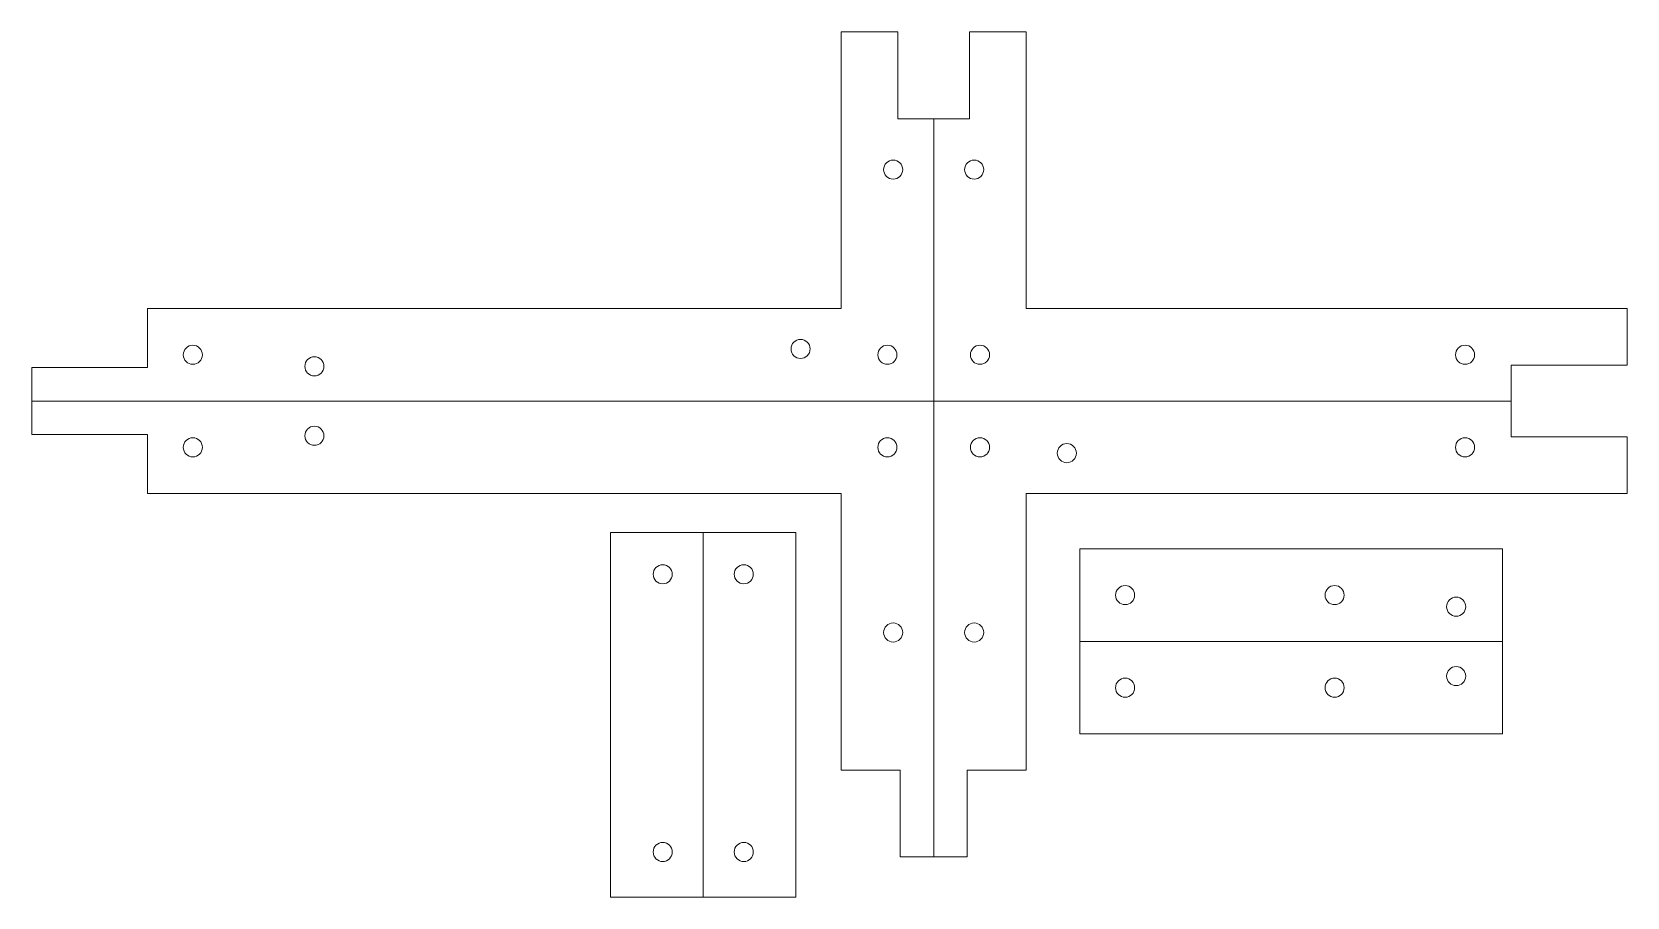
# Model space of a CAD drawing. Header units: millimetres. Extents: x 8 to 284, y 14 to 163.
import ezdxf

# ---------------------------------------------------------------- set-up
doc = ezdxf.new("R2010")
doc.units = ezdxf.units.MM
for name, color, linetype in [('ledpanel_bracket v4_Sketch1', 7, 'Continuous'), ('ledpanel_bracket v4_Sketch3', 7, 'Continuous'), ('ledpanel_bracket v4_Sketch5', 7, 'Continuous')]:
    doc.layers.add(name, color=color, linetype=linetype)

msp = doc.modelspace()

# ---------------------------------------------------------------- linework, layer by layer
at = {"color": 2, "lineweight": 0}
msp.add_line((124.31, 76.79), (124.31, 13.79), dxfattribs=at)
at = {"color": 5, "lineweight": 0}
msp.add_line((262.39, 57.99), (189.39, 57.99), dxfattribs=at)
at = {"layer": 'ledpanel_bracket v4_Sketch1', "color": 1, "lineweight": 0, "extrusion": (0, 1, 2.22045e-16)}
for p, q in [((148.12, 163.33), (157.92, 163.33)), ((148.12, 115.53), (148.12, 163.33)), ((157.92, 163.33), (157.92, 148.33)), ((180.12, 163.33), (170.32, 163.33)), ((170.32, 148.33), (170.32, 163.33)), ((180.12, 163.33), (180.12, 115.53)), ((157.92, 148.33), (170.32, 148.33)), ((28.32, 105.33), (28.32, 115.53)), ((28.32, 115.53), (148.12, 115.53)), ((180.12, 115.53), (283.92, 115.53)), ((283.92, 105.73), (283.92, 115.53)), ((8.32, 105.33), (28.32, 105.33)), ((8.32, 93.73), (8.32, 105.33)), ((263.92, 105.73), (283.92, 105.73)), ((263.92, 93.33), (263.92, 105.73)), ((28.32, 93.73), (8.32, 93.73)), ((28.32, 83.53), (28.32, 93.73)), ((283.92, 93.33), (263.92, 93.33)), ((283.92, 83.53), (283.92, 93.33)), ((148.12, 83.53), (28.32, 83.53)), ((148.12, 35.73), (148.12, 83.53)), ((180.12, 83.53), (283.92, 83.53)), ((180.12, 83.53), (180.12, 35.73)), ((148.12, 35.73), (158.32, 35.73)), ((158.32, 35.73), (158.32, 20.73)), ((169.92, 20.73), (169.92, 35.73)), ((169.92, 35.73), (180.12, 35.73)), ((158.32, 20.73), (169.92, 20.73))]:
    msp.add_line(p, q, dxfattribs=at)
at = {"layer": 'ledpanel_bracket v4_Sketch1', "color": 2, "lineweight": 0, "extrusion": (0, 1, 2.22045e-16)}
msp.add_line((164.12, 20.73), (164.12, 148.33), dxfattribs=at)
at = {"layer": 'ledpanel_bracket v4_Sketch1', "color": 5, "lineweight": 0, "extrusion": (0, 1, 2.22045e-16)}
msp.add_line((8.32, 99.53), (263.92, 99.53), dxfattribs=at)
at = {"layer": 'ledpanel_bracket v4_Sketch1', "color": 1, "lineweight": 0, "extrusion": (0, 2.22045e-16, -1)}
for centre in [(-157.12, 139.53), (-171.12, 139.53), (-36.12, 107.53), (-141.12, 108.53), (-156.12, 107.53), (-172.12, 107.53), (-255.92, 107.53), (-57.12, 105.53), (-57.12, 93.53), (-36.12, 91.53), (-156.12, 91.53), (-172.12, 91.53), (-187.12, 90.53), (-255.92, 91.53), (-157.12, 59.53), (-171.12, 59.53)]:
    msp.add_circle(centre, 1.65, dxfattribs=at)
at = {"layer": 'ledpanel_bracket v4_Sketch3', "color": 1, "lineweight": 0, "extrusion": (0, 1, 2.22045e-16)}
for p, q in [((189.39, 73.99), (262.39, 73.99)), ((189.39, 41.99), (189.39, 73.99)), ((262.39, 73.99), (262.39, 41.99)), ((262.39, 41.99), (189.39, 41.99))]:
    msp.add_line(p, q, dxfattribs=at)
at = {"layer": 'ledpanel_bracket v4_Sketch3', "color": 1, "lineweight": 0, "extrusion": (0, 2.22045e-16, -1)}
for centre in [(-197.19, 65.99), (-233.39, 65.99), (-254.39, 63.99), (-254.39, 51.99), (-197.19, 49.99), (-233.39, 49.99)]:
    msp.add_circle(centre, 1.65, dxfattribs=at)
at = {"layer": 'ledpanel_bracket v4_Sketch5', "color": 1, "lineweight": 0, "extrusion": (0, 1, 2.22045e-16)}
for p, q in [((108.31, 13.79), (108.31, 76.79)), ((108.31, 76.79), (140.31, 76.79)), ((140.31, 76.79), (140.31, 13.79)), ((140.31, 13.79), (108.31, 13.79))]:
    msp.add_line(p, q, dxfattribs=at)
at = {"layer": 'ledpanel_bracket v4_Sketch5', "color": 1, "lineweight": 0, "extrusion": (0, 2.22045e-16, -1)}
for centre in [(-117.31, 69.59), (-131.31, 69.59), (-117.31, 21.59), (-131.31, 21.59)]:
    msp.add_circle(centre, 1.65, dxfattribs=at)

doc.saveas('drawing.dxf')
